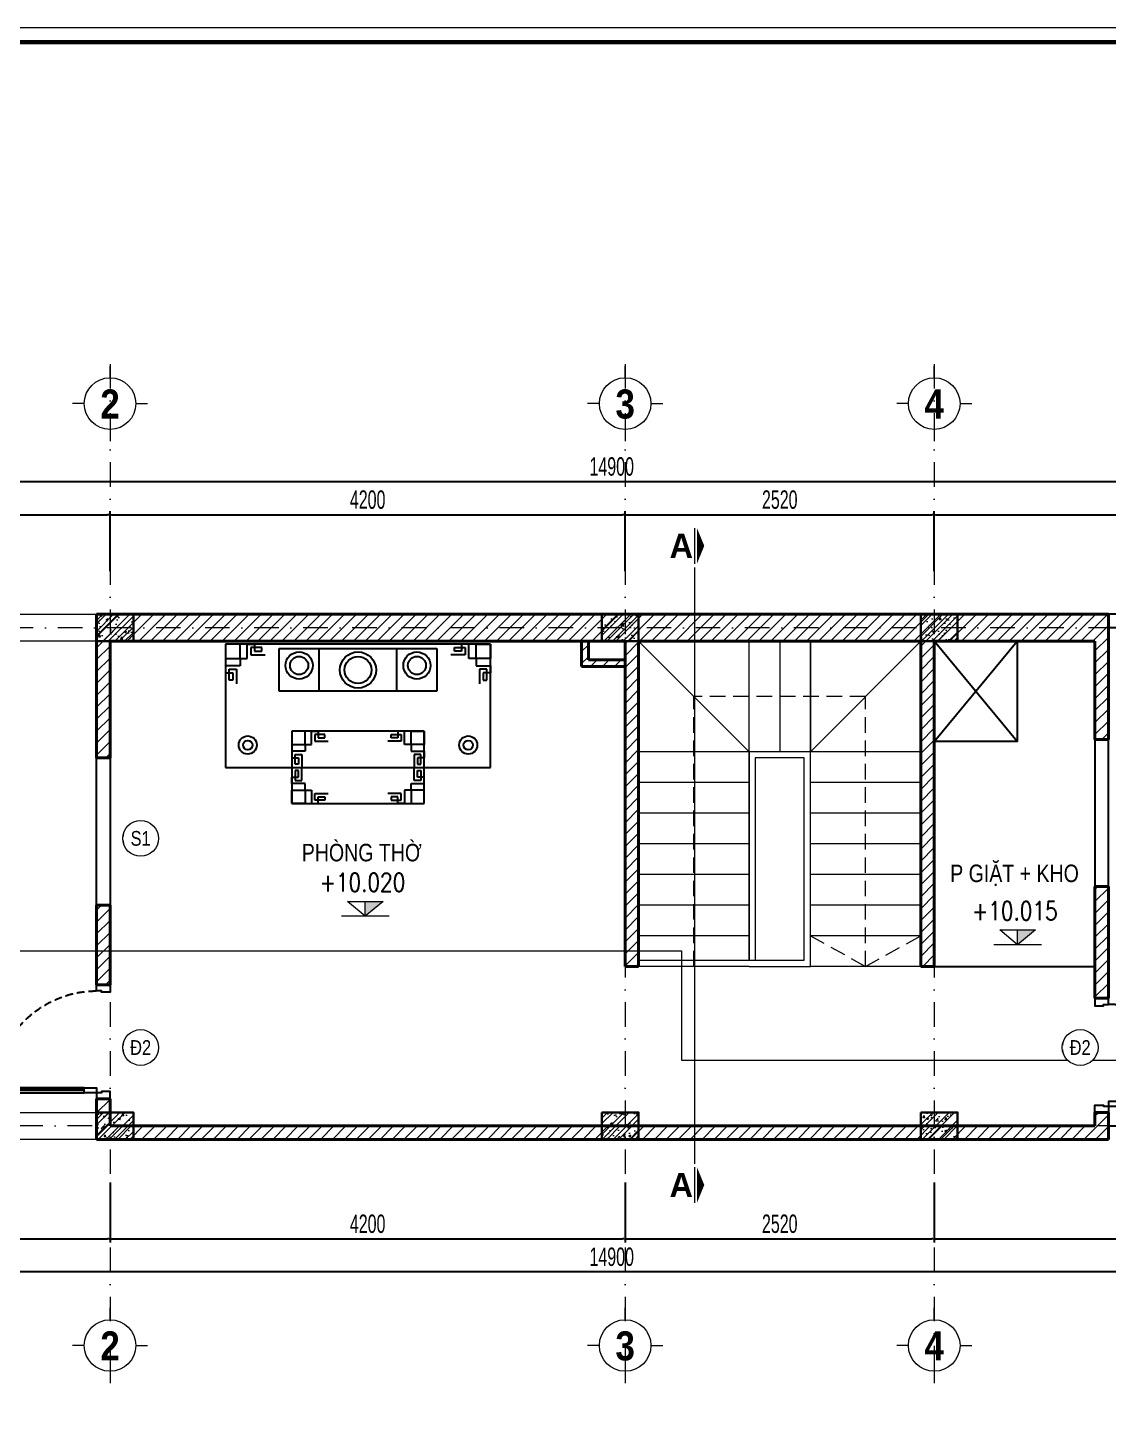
# Model space of a CAD drawing. Header units: millimetres. Extents: x 2565303 to 2664360, y -865723 to -262051.
# Drawn here: x 2636850 to 2645663, y -530047 to -518801 of the extents above; entities that cross this region are included whole.
import ezdxf
from ezdxf.enums import TextEntityAlignment as Align

# ---------------------------------------------------------------- set-up
doc = ezdxf.new("R2010")
doc.units = ezdxf.units.MM
doc.header["$LTSCALE"] = 10
doc.header["$MEASUREMENT"] = 0
for name, pattern in [('ACAD_ISO07W100', [3, 0, -3]), ('DASHDOT', [1, 0.5, -0.25, 0, -0.25]), ('HIDDEN', [9.525, 6.35, -3.175])]:
    doc.linetypes.add(name, pattern=pattern)
doc.layers.get('0').update_dxf_attribs({"linetype": 'CONTINUOUS'})
doc.layers.get('DEFPOINTS').update_dxf_attribs({"color": 10, "linetype": 'CONTINUOUS'})
for name, color, linetype, lineweight in [('- Nội Thất', 83, 'CONTINUOUS', 25), ('-thay1', 7, 'CONTINUOUS', 18), ('A-WIPEOUT', 254, 'ACAD_ISO07W100', 0), ('LC Dim', 8, 'CONTINUOUS', 13), ('LC Hatch', 252, 'CONTINUOUS', 5), ('LC ISO', 153, 'CONTINUOUS', 13), ('LC Khac', 4, 'CONTINUOUS', 9), ('LC MANH DUT', 35, 'HIDDEN', 5), ('LC Net dam 1', 30, 'CONTINUOUS', 30), ('LC Net dam2', 6, 'CONTINUOUS', 40), ('LC Net manh', 250, 'CONTINUOUS', 5), ('LC Net truc', 134, 'DASHDOT', 5), ('LC Text1', 20, 'CONTINUOUS', 13), ('LC Text2', 7, 'CONTINUOUS', 13)]:
    doc.layers.add(name, color=color, linetype=linetype, lineweight=lineweight)
doc.layers.add('Khungten_LCDI', color=7, linetype='CONTINUOUS')
doc.layers.add('M3', color=3, linetype='CONTINUOUS')
doc.styles.add('General text 2', font='arial.ttf')
doc.styles.add('HOATBIF', font='hoatbif.shx', dxfattribs={"width": 0.65})
doc.styles.add('Khungten', font='', dxfattribs={"width": 0.9, "height": 5000})
doc.styles.add('LC 1', font='')
doc.styles.add('T1', font='Vnsimli.shx', dxfattribs={"width": 0.7})
doc.styles.add('T2', font='', dxfattribs={"width": 0.8})
doc.styles.add('Title', font='', dxfattribs={"width": 0.8})
doc.styles.get('Khungten').set_extended_font_data('.VnAvantH')
doc.styles.get('LC 1').set_extended_font_data('.VnAvantH', bold=True)
doc.styles.get('T2').set_extended_font_data('.VnArialH')
doc.styles.get('Title').set_extended_font_data('.VnBlackH')
doc.dimstyles.new('1-100 (1-60)', dxfattribs={"dimscale": 60, "dimtxt": 2.5, "dimasz": 0.35, "dimexe": 0.5, "dimexo": 0, "dimgap": 0.8, "dimtad": 1, "dimdec": 0, "dimzin": 0, "dimdsep": 46, "dimtxsty": 'HOATBIF', "dimblk1": 'DOT', "dimblk2": 'DOT', "dimsah": 1, "dimcen": -1, "dimdle": 1, "dimclrd": 256, "dimclre": 256, "dimclrt": 4, "dimadec": 3, "dimazin": 2, "dimtfac": 0.333333, "dimtdec": 0, "dimtix": 1, "dimtmove": 2, "dimatfit": 3, "dimldrblk": 'DOT', "dimfxl": 1, "dimtvp": 0.833333, "dimtolj": 1, "dimtzin": 0, "dimarcsym": 0})

# ---------------------------------------------------------------- blocks, each defined once
blk = doc.blocks.new('DOT')
at = {"layer": 'M3', "color": 0, "linetype": 'ByBlock'}
blk.add_line((-0.5, 0), (-1, 0), dxfattribs=at)
at = {"layer": 'M3', "color": 0, "linetype": 'ByBlock', "const_width": 0.5}
blk.add_lwpolyline([(-0.25, 0, 1), (0.25, 0, 1)], format="xyb", close=True, dxfattribs=at)
blk = doc.blocks.new('*D105')
at = {"layer": 'DEFPOINTS', "color": 0, "transparency": 16777216}
for p in [(2637523, -522772), (2634803, -523231), (2637523, -523231)]:
    blk.add_point(p, dxfattribs=at)
at = {"layer": 'LC Dim', "lineweight": -2, "transparency": 16777216}
for p, q in [((2634803, -523231), (2634803, -522742)), ((2634824, -522772), (2637502, -522772)), ((2637523, -523231), (2637523, -522742))]:
    blk.add_line(p, q, dxfattribs=at)
at = {"layer": 'LC Dim', "lineweight": -2, "transparency": 16777216, "xscale": 21, "yscale": 21, "zscale": 21, "rotation": 180}
blk.add_blockref('DOT', (2634803, -522772), dxfattribs=at)
at = {"layer": 'LC Dim', "lineweight": -2, "transparency": 16777216, "xscale": 21, "yscale": 21, "zscale": 21}
blk.add_blockref('DOT', (2637523, -522772), dxfattribs=at)
at = {"layer": 'LC Dim', "color": 4, "transparency": 16777216, "insert": (2636163, -522649), "char_height": 150, "attachment_point": 5, "style": 'HOATBIF'}
blk.add_mtext('\\A1;2720', dxfattribs=at)
blk = doc.blocks.new('*D106')
at = {"layer": 'DEFPOINTS', "color": 0, "transparency": 16777216}
for p in [(2641723, -522772), (2637523, -523231), (2641723, -523231)]:
    blk.add_point(p, dxfattribs=at)
at = {"layer": 'LC Dim', "lineweight": -2, "transparency": 16777216}
for p, q in [((2637523, -523231), (2637523, -522742)), ((2637544, -522772), (2641702, -522772)), ((2641723, -523231), (2641723, -522742))]:
    blk.add_line(p, q, dxfattribs=at)
at = {"layer": 'LC Dim', "lineweight": -2, "transparency": 16777216, "xscale": 21, "yscale": 21, "zscale": 21, "rotation": 180}
blk.add_blockref('DOT', (2637523, -522772), dxfattribs=at)
at = {"layer": 'LC Dim', "lineweight": -2, "transparency": 16777216, "xscale": 21, "yscale": 21, "zscale": 21}
blk.add_blockref('DOT', (2641723, -522772), dxfattribs=at)
at = {"layer": 'LC Dim', "color": 4, "transparency": 16777216, "insert": (2639623, -522649), "char_height": 150, "attachment_point": 5, "style": 'HOATBIF'}
blk.add_mtext('\\A1;4200', dxfattribs=at)
blk = doc.blocks.new('*D107')
at = {"layer": 'DEFPOINTS', "color": 0, "transparency": 16777216}
for p in [(2644243, -522772), (2641723, -523231), (2644243, -523231)]:
    blk.add_point(p, dxfattribs=at)
at = {"layer": 'LC Dim', "lineweight": -2, "transparency": 16777216}
for p, q in [((2641723, -523231), (2641723, -522742)), ((2641744, -522772), (2644222, -522772)), ((2644243, -523231), (2644243, -522742))]:
    blk.add_line(p, q, dxfattribs=at)
at = {"layer": 'LC Dim', "lineweight": -2, "transparency": 16777216, "xscale": 21, "yscale": 21, "zscale": 21, "rotation": 180}
blk.add_blockref('DOT', (2641723, -522772), dxfattribs=at)
at = {"layer": 'LC Dim', "lineweight": -2, "transparency": 16777216, "xscale": 21, "yscale": 21, "zscale": 21}
blk.add_blockref('DOT', (2644243, -522772), dxfattribs=at)
at = {"layer": 'LC Dim', "color": 4, "transparency": 16777216, "insert": (2642983, -522649), "char_height": 150, "attachment_point": 5, "style": 'HOATBIF'}
blk.add_mtext('\\A1;2520', dxfattribs=at)
blk = doc.blocks.new('*D108')
at = {"layer": 'DEFPOINTS', "color": 0, "transparency": 16777216}
for p in [(2648583, -522772), (2644243, -523231), (2648583, -523231)]:
    blk.add_point(p, dxfattribs=at)
at = {"layer": 'LC Dim', "lineweight": -2, "transparency": 16777216}
for p, q in [((2644243, -523231), (2644243, -522742)), ((2644264, -522772), (2648562, -522772)), ((2648583, -523231), (2648583, -522742))]:
    blk.add_line(p, q, dxfattribs=at)
at = {"layer": 'LC Dim', "lineweight": -2, "transparency": 16777216, "xscale": 21, "yscale": 21, "zscale": 21, "rotation": 180}
blk.add_blockref('DOT', (2644243, -522772), dxfattribs=at)
at = {"layer": 'LC Dim', "lineweight": -2, "transparency": 16777216, "xscale": 21, "yscale": 21, "zscale": 21}
blk.add_blockref('DOT', (2648583, -522772), dxfattribs=at)
at = {"layer": 'LC Dim', "color": 4, "transparency": 16777216, "insert": (2646413, -522649), "char_height": 150, "attachment_point": 5, "style": 'HOATBIF'}
blk.add_mtext('\\A1;4340', dxfattribs=at)
blk = doc.blocks.new('*D110')
at = {"layer": 'DEFPOINTS', "color": 0, "transparency": 16777216}
for p in [(2633793, -522502), (2633793, -523231), (2648693, -523231)]:
    blk.add_point(p, dxfattribs=at)
at = {"layer": 'LC Dim', "lineweight": -2, "transparency": 16777216}
for p, q in [((2633793, -523231), (2633793, -522472)), ((2648693, -523231), (2648693, -522472)), ((2648672, -522502), (2633814, -522502))]:
    blk.add_line(p, q, dxfattribs=at)
at = {"layer": 'LC Dim', "lineweight": -2, "transparency": 16777216, "xscale": 21, "yscale": 21, "zscale": 21, "rotation": 180}
blk.add_blockref('DOT', (2633793, -522502), dxfattribs=at)
at = {"layer": 'LC Dim', "lineweight": -2, "transparency": 16777216, "xscale": 21, "yscale": 21, "zscale": 21}
blk.add_blockref('DOT', (2648693, -522502), dxfattribs=at)
at = {"layer": 'LC Dim', "color": 4, "transparency": 16777216, "insert": (2641613, -522379), "char_height": 150, "attachment_point": 5, "style": 'HOATBIF'}
blk.add_mtext('\\A1;14900', dxfattribs=at)
blk = doc.blocks.new('*D112')
at = {"layer": 'DEFPOINTS', "color": 0, "transparency": 16777216}
for p in [(2634803, -528214), (2637523, -528214), (2637523, -528674)]:
    blk.add_point(p, dxfattribs=at)
at = {"layer": 'LC Dim', "lineweight": -2, "transparency": 16777216}
for p, q in [((2634803, -528214), (2634803, -528704)), ((2637523, -528214), (2637523, -528704)), ((2634824, -528674), (2637502, -528674))]:
    blk.add_line(p, q, dxfattribs=at)
at = {"layer": 'LC Dim', "lineweight": -2, "transparency": 16777216, "xscale": 21, "yscale": 21, "zscale": 21, "rotation": 180}
blk.add_blockref('DOT', (2634803, -528674), dxfattribs=at)
at = {"layer": 'LC Dim', "lineweight": -2, "transparency": 16777216, "xscale": 21, "yscale": 21, "zscale": 21}
blk.add_blockref('DOT', (2637523, -528674), dxfattribs=at)
at = {"layer": 'LC Dim', "color": 4, "transparency": 16777216, "insert": (2636163, -528551), "char_height": 150, "attachment_point": 5, "style": 'HOATBIF'}
blk.add_mtext('\\A1;2720', dxfattribs=at)
blk = doc.blocks.new('*D113')
at = {"layer": 'DEFPOINTS', "color": 0, "transparency": 16777216}
for p in [(2637523, -528214), (2641723, -528214), (2641723, -528674)]:
    blk.add_point(p, dxfattribs=at)
at = {"layer": 'LC Dim', "lineweight": -2, "transparency": 16777216}
for p, q in [((2637523, -528214), (2637523, -528704)), ((2641723, -528214), (2641723, -528704)), ((2637544, -528674), (2641702, -528674))]:
    blk.add_line(p, q, dxfattribs=at)
at = {"layer": 'LC Dim', "lineweight": -2, "transparency": 16777216, "xscale": 21, "yscale": 21, "zscale": 21, "rotation": 180}
blk.add_blockref('DOT', (2637523, -528674), dxfattribs=at)
at = {"layer": 'LC Dim', "lineweight": -2, "transparency": 16777216, "xscale": 21, "yscale": 21, "zscale": 21}
blk.add_blockref('DOT', (2641723, -528674), dxfattribs=at)
at = {"layer": 'LC Dim', "color": 4, "transparency": 16777216, "insert": (2639623, -528551), "char_height": 150, "attachment_point": 5, "style": 'HOATBIF'}
blk.add_mtext('\\A1;4200', dxfattribs=at)
blk = doc.blocks.new('*D114')
at = {"layer": 'DEFPOINTS', "color": 0, "transparency": 16777216}
for p in [(2641723, -528214), (2644243, -528214), (2644243, -528674)]:
    blk.add_point(p, dxfattribs=at)
at = {"layer": 'LC Dim', "lineweight": -2, "transparency": 16777216}
for p, q in [((2641723, -528214), (2641723, -528704)), ((2644243, -528214), (2644243, -528704)), ((2641744, -528674), (2644222, -528674))]:
    blk.add_line(p, q, dxfattribs=at)
at = {"layer": 'LC Dim', "lineweight": -2, "transparency": 16777216, "xscale": 21, "yscale": 21, "zscale": 21, "rotation": 180}
blk.add_blockref('DOT', (2641723, -528674), dxfattribs=at)
at = {"layer": 'LC Dim', "lineweight": -2, "transparency": 16777216, "xscale": 21, "yscale": 21, "zscale": 21}
blk.add_blockref('DOT', (2644243, -528674), dxfattribs=at)
at = {"layer": 'LC Dim', "color": 4, "transparency": 16777216, "insert": (2642983, -528551), "char_height": 150, "attachment_point": 5, "style": 'HOATBIF'}
blk.add_mtext('\\A1;2520', dxfattribs=at)
blk = doc.blocks.new('*D115')
at = {"layer": 'DEFPOINTS', "color": 0, "transparency": 16777216}
for p in [(2644243, -528214), (2648583, -528214), (2648583, -528674)]:
    blk.add_point(p, dxfattribs=at)
at = {"layer": 'LC Dim', "lineweight": -2, "transparency": 16777216}
for p, q in [((2644243, -528214), (2644243, -528704)), ((2648583, -528214), (2648583, -528704)), ((2644264, -528674), (2648562, -528674))]:
    blk.add_line(p, q, dxfattribs=at)
at = {"layer": 'LC Dim', "lineweight": -2, "transparency": 16777216, "xscale": 21, "yscale": 21, "zscale": 21, "rotation": 180}
blk.add_blockref('DOT', (2644243, -528674), dxfattribs=at)
at = {"layer": 'LC Dim', "lineweight": -2, "transparency": 16777216, "xscale": 21, "yscale": 21, "zscale": 21}
blk.add_blockref('DOT', (2648583, -528674), dxfattribs=at)
at = {"layer": 'LC Dim', "color": 4, "transparency": 16777216, "insert": (2646413, -528551), "char_height": 150, "attachment_point": 5, "style": 'HOATBIF'}
blk.add_mtext('\\A1;4340', dxfattribs=at)
blk = doc.blocks.new('*D117')
at = {"layer": 'DEFPOINTS', "color": 0, "transparency": 16777216}
for p in [(2633793, -528214), (2648693, -528214), (2633793, -528943)]:
    blk.add_point(p, dxfattribs=at)
at = {"layer": 'LC Dim', "lineweight": -2, "transparency": 16777216}
for p, q in [((2633793, -528214), (2633793, -528973)), ((2648693, -528214), (2648693, -528973)), ((2648672, -528943), (2633814, -528943))]:
    blk.add_line(p, q, dxfattribs=at)
at = {"layer": 'LC Dim', "lineweight": -2, "transparency": 16777216, "xscale": 21, "yscale": 21, "zscale": 21, "rotation": 180}
blk.add_blockref('DOT', (2633793, -528943), dxfattribs=at)
at = {"layer": 'LC Dim', "lineweight": -2, "transparency": 16777216, "xscale": 21, "yscale": 21, "zscale": 21}
blk.add_blockref('DOT', (2648693, -528943), dxfattribs=at)
at = {"layer": 'LC Dim', "color": 4, "transparency": 16777216, "insert": (2641613, -528820), "char_height": 150, "attachment_point": 5, "style": 'HOATBIF'}
blk.add_mtext('\\A1;14900', dxfattribs=at)
blk = doc.blocks.new('*U49')
blk.add_line((-70, 100), (-70, 730))
for points in [[(-50, 0), (-50, 830), (-90, 830), (-90, 0)], [(-50, 100), (-90, 100), (-90, 730), (-50, 730)], [(0, -110), (-60, -110), (-60, -40), (-50, -40), (-50, 0), (0, 0)], [(-930, -110), (-870, -110), (-870, -40), (-880, -40), (-880, 0), (-930, 0)]]:
    blk.add_lwpolyline(points, close=True)
at = {"linetype": 'HIDDEN'}
blk.add_arc((-50, 0), 830, 90, 180, dxfattribs=at)
blk = doc.blocks.new('lcdi fix')
at = {"layer": 'DEFPOINTS', "lineweight": 0}
blk.add_lwpolyline([(-1200, -14850), (-1200, 14850), (40800, 14850), (40800, -14850)], close=True, dxfattribs=at)
at = {"layer": 'Khungten_LCDI', "color": 5, "lineweight": 60}
blk.add_lwpolyline([(0, -14650), (0, 14650), (40600, 14650), (40600, -14650)], close=True, dxfattribs=at)
at = {"color": 7, "style": 'Khungten', "width": 0.8}
for tag, p in [('REVISION', (39499, -10746)), ('NGAYHT', (39546, -11609))]:
    blk.add_attdef(tag, text='', height=200, dxfattribs=at).set_placement(p, align=Align.CENTER)
at = {"layer": 'LC Text1', "style": 'Title', "width": 1.485915}
for tag, p, p2 in [('TENBANVE1', (36913, -8886), (40339, -8886)), ('TENBANVE2', (36913, -9562), (40339, -9562))]:
    blk.add_attdef(tag, text='', height=250, dxfattribs=at).set_placement(p, p2, align=Align.FIT)
at = {"layer": 'LC Text1', "style": 'Title', "width": 0.7}
blk.add_attdef('SOBANVE', text='', height=250, dxfattribs=at).set_placement((39562, -13896), align=Align.CENTER)
blk = doc.blocks.new('34jk11')
for p, q in [((-1827.1, 750), (-1827.1, -750)), ((-1128.9, 750), (-1827.1, 750)), ((-1827.1, 668.2), (-1827.1, 750)), ((-1827.1, 750), (-1745.3, 750)), ((-1745.3, 750), (-1745.3, 668.2)), ((-1704.4, 750), (-1663.5, 750)), ((-1704.4, 668.2), (-1704.4, 750)), ((-1683.9, 729.5), (-1683.9, 688.6)), ((-1622.6, 729.5), (-1683.9, 729.5)), ((-1663.5, 750), (-1663.5, 709.1)), ((-1663.5, 709.1), (-1622.6, 709.1)), ((-1622.6, 709.1), (-1622.6, 729.5)), ((-1128.9, -750), (-1128.9, 750)), ((-1745.3, 668.2), (-1827.1, 668.2)), ((-1827.1, 627.3), (-1827.1, 586.4)), ((-1745.3, 627.3), (-1827.1, 627.3)), ((-1745.3, 668.2), (-1745.3, 627.3)), ((-1745.3, 668.2), (-1704.4, 668.2)), ((-1683.9, 688.6), (-1602.1, 688.6)), ((-1827.1, 586.4), (-1786.2, 586.4)), ((-1806.6, 606.8), (-1765.7, 606.8)), ((-1806.6, 545.5), (-1806.6, 606.8)), ((-1786.2, 586.4), (-1786.2, 545.5)), ((-1765.7, 606.8), (-1765.7, 525)), ((-1786.2, 545.5), (-1806.6, 545.5)), ((-1801.8, 445.6), (-1560.3, 445.6)), ((-1801.8, -445.6), (-1801.8, 445.6)), ((-1560.3, 445.6), (-1560.3, -445.6)), ((-1333.5, 375), (-1333.5, -375)), ((-924.4, 375), (-1333.5, 375)), ((-1333.5, 300.1), (-1333.5, 375)), ((-1333.5, 375), (-1258.5, 375)), ((-1258.5, 375), (-1258.5, 300.1)), ((-1221.1, 375), (-1183.6, 375)), ((-1221.1, 300.1), (-1221.1, 375)), ((-1202.4, 356.3), (-1202.4, 318.8)), ((-1146.2, 356.3), (-1202.4, 356.3)), ((-1202.4, 318.8), (-1127.4, 318.8)), ((-1183.6, 375), (-1183.6, 337.5)), ((-1183.6, 337.5), (-1146.2, 337.5)), ((-1146.2, 337.5), (-1146.2, 356.3)), ((-1055.5, 318.8), (-1130.4, 318.8)), ((-1111.7, 356.3), (-1055.5, 356.3)), ((-1111.7, 337.5), (-1111.7, 356.3)), ((-1074.2, 337.5), (-1111.7, 337.5)), ((-1074.2, 375), (-1074.2, 337.5)), ((-1055.5, 356.3), (-1055.5, 318.8)), ((-1036.8, 300.1), (-1036.8, 375)), ((-999.3, 375), (-999.3, 300.1)), ((-924.4, -375), (-924.4, 375)), ((-924.4, 300.1), (-924.4, 375)), ((-1258.5, 300.1), (-1333.5, 300.1)), ((-1333.5, 262.6), (-1333.5, 225.2)), ((-1258.5, 262.6), (-1333.5, 262.6)), ((-1314.7, 243.9), (-1277.3, 243.9)), ((-1314.7, 187.7), (-1314.7, 243.9)), ((-1277.3, 243.9), (-1277.3, 169)), ((-1258.5, 300.1), (-1258.5, 262.6)), ((-1258.5, 300.1), (-1221.1, 300.1)), ((-999.3, 300.1), (-1036.8, 300.1)), ((-999.3, 300.1), (-999.3, 262.6)), ((-999.3, 300.1), (-924.4, 300.1)), ((-999.3, 262.6), (-924.4, 262.6)), ((-980.6, 243.9), (-980.6, 169)), ((-943.1, 243.9), (-980.6, 243.9)), ((-943.1, 187.7), (-943.1, 243.9)), ((-924.4, 262.6), (-924.4, 225.2)), ((-1560.3, 219.7), (-1801.8, 219.7)), ((-1333.5, 225.2), (-1296, 225.2)), ((-1296, 187.7), (-1314.7, 187.7)), ((-1296, 225.2), (-1296, 187.7)), ((-924.4, 225.2), (-961.8, 225.2)), ((-961.8, 225.2), (-961.8, 187.7)), ((-961.8, 187.7), (-943.1, 187.7)), ((-1560.3, -219.7), (-1801.8, -219.7)), ((-1333.5, -225.2), (-1296, -225.2)), ((-1333.5, -262.6), (-1333.5, -225.2)), ((-1314.7, -187.7), (-1314.7, -243.9)), ((-1296, -187.7), (-1314.7, -187.7)), ((-1296, -225.2), (-1296, -187.7)), ((-1277.3, -243.9), (-1277.3, -169)), ((-980.6, -243.9), (-980.6, -169)), ((-961.8, -187.7), (-943.1, -187.7)), ((-961.8, -225.2), (-961.8, -187.7)), ((-924.4, -225.2), (-961.8, -225.2)), ((-943.1, -187.7), (-943.1, -243.9)), ((-924.4, -262.6), (-924.4, -225.2)), ((-1258.5, -262.6), (-1333.5, -262.6)), ((-1333.5, -300.1), (-1333.5, -375)), ((-1258.5, -300.1), (-1333.5, -300.1)), ((-1314.7, -243.9), (-1277.3, -243.9)), ((-1258.5, -300.1), (-1258.5, -262.6)), ((-1258.5, -300.1), (-1221.1, -300.1)), ((-1258.5, -375), (-1258.5, -300.1)), ((-1221.1, -300.1), (-1221.1, -375)), ((-1036.8, -300.1), (-1036.8, -375)), ((-999.3, -300.1), (-1036.8, -300.1)), ((-999.3, -262.6), (-924.4, -262.6)), ((-999.3, -300.1), (-999.3, -262.6)), ((-999.3, -300.1), (-924.4, -300.1)), ((-999.3, -375), (-999.3, -300.1)), ((-943.1, -243.9), (-980.6, -243.9)), ((-924.4, -300.1), (-924.4, -375)), ((-1333.5, -375), (-924.4, -375)), ((-1333.5, -375), (-1258.5, -375)), ((-1221.1, -375), (-1183.6, -375)), ((-1202.4, -318.8), (-1127.4, -318.8)), ((-1202.4, -356.3), (-1202.4, -318.8)), ((-1146.2, -356.3), (-1202.4, -356.3)), ((-1183.6, -375), (-1183.6, -337.5)), ((-1183.6, -337.5), (-1146.2, -337.5)), ((-1146.2, -337.5), (-1146.2, -356.3)), ((-1055.5, -318.8), (-1130.4, -318.8)), ((-1111.7, -337.5), (-1111.7, -356.3)), ((-1074.2, -337.5), (-1111.7, -337.5)), ((-1111.7, -356.3), (-1055.5, -356.3)), ((-1074.2, -375), (-1074.2, -337.5)), ((-1036.8, -375), (-1074.2, -375)), ((-1055.5, -356.3), (-1055.5, -318.8)), ((-924.4, -375), (-999.3, -375)), ((-1560.3, -445.6), (-1801.8, -445.6)), ((-1806.6, -545.5), (-1806.6, -606.8)), ((-1786.2, -545.5), (-1806.6, -545.5)), ((-1786.2, -586.4), (-1786.2, -545.5)), ((-1765.7, -606.8), (-1765.7, -525)), ((-1827.1, -586.4), (-1786.2, -586.4)), ((-1827.1, -627.3), (-1827.1, -586.4)), ((-1806.6, -606.8), (-1765.7, -606.8)), ((-1745.3, -627.3), (-1827.1, -627.3)), ((-1827.1, -668.2), (-1827.1, -750)), ((-1745.3, -668.2), (-1827.1, -668.2)), ((-1745.3, -668.2), (-1745.3, -627.3)), ((-1745.3, -668.2), (-1704.4, -668.2)), ((-1745.3, -750), (-1745.3, -668.2)), ((-1704.4, -668.2), (-1704.4, -750)), ((-1683.9, -688.6), (-1602.1, -688.6)), ((-1683.9, -729.5), (-1683.9, -688.6)), ((-1827.1, -750), (-1128.9, -750)), ((-1827.1, -750), (-1745.3, -750)), ((-1704.4, -750), (-1663.5, -750)), ((-1622.6, -729.5), (-1683.9, -729.5)), ((-1663.5, -750), (-1663.5, -709.1)), ((-1663.5, -709.1), (-1622.6, -709.1)), ((-1622.6, -709.1), (-1622.6, -729.5))]:
    blk.add_line(p, q)
for centre, major_axis, start_param, end_param in [((-1255.2, 624.2), (-36.3, 36.3), -0.785398, 5.497787), ((-1255.2, 624.2), (-18.9, 18.9), -0.785398, 5.497787), ((-1705.6, 333.4), (54.2, 54.2), 0.785398, 7.068583), ((-1705.6, 333.4), (-36.3, 36.3), -0.785398, 5.497787), ((-1680.1, 0), (72.3, 72.3), 0.785398, 7.068583), ((-1680.1, 0), (-54.4, 54.4), -0.785398, 5.497787), ((-1705.6, -333.4), (54.2, 54.2), 0.785398, 7.068583), ((-1705.6, -333.4), (-36.3, 36.3), -0.785398, 5.497787), ((-1255.2, -624.2), (-36.3, 36.3), -0.785398, 5.497787), ((-1255.2, -624.2), (18.9, 18.9), 0.785398, 7.068583)]:
    blk.add_ellipse(centre, major_axis=major_axis, ratio=1, start_param=start_param, end_param=end_param)
blk = doc.blocks.new('c22x30')
at = {"layer": 'LC Hatch'}
h = blk.add_hatch(dxfattribs=at)
h.set_pattern_fill('BTCT', color=256, scale=25)
h.set_pattern_definition([(50, (-619188.45, -138015.9), (179.315046, -15.688034), [18.75, -206.25]), (355, (-619188.45, -138015.9), (-34.687833, 188.048033), [15, -165]), (100.4514, (-619173.5, -138017.21), (144.627345, 172.359886), [15.93505, -175.28553]), (46.1842, (-619188.45, -137965.9), (266.81026, -41.37975), [28.125, -309.375]), (96.6356, (-619166.22, -137969.35), (233.66568, 243.52947), [23.90257, -262.92825]), (351.1842, (-619188.45, -137965.9), (233.66549, 243.52965), [22.5, -247.5]), (21, (-619163.45, -137978.4), (149.226763, -100.654723), [18.75, -206.25]), (326, (-619163.45, -137978.4), (60.828833, 181.28751), [15, -165]), (71.4514, (-619151.02, -137986.79), (210.055657, 80.632624), [15.93505, -175.28553]), (37.5, (-619188.45, -138015.9), (3.039964, 83.2234635), [0, -163, 0, -167.5, 0, -165.625]), (7.5, (-619188.45, -138015.9), (65.767384, 98.602928), [0, -95.5, 0, -159.25, 0, -63.125]), (327.5, (-619244.2, -138015.9), (133.455609, -5.638718), [0, -62.5, 0, -195, 0, -258.75]), (317.5, (-619269.2, -138015.9), (145.796542, 25.026246), [0, -81.25, 0, -129.5, 0, -183.75]), (45, (-619188.45, -138015.9), (-66.291261, 66.291261), []), (45, (-619144.26, -138015.9), (-66.291261, 66.291261), [])])
h.paths.add_polyline_path([(0, 0), (0, -220), (300, -220), (300, 0)])
at = {"layer": 'LC Net dam 1'}
blk.add_lwpolyline([(0, 0), (300, 0), (300, -220), (0, -220)], close=True, dxfattribs=at)
blk = doc.blocks.new('TTRUC')
at = {"layer": 'LC ISO'}
for p, q in [((0, 6.95), (0, 10.13)), ((-6.95, 0), (-10.13, 0)), ((6.95, 0), (10.13, 0)), ((0, -6.95), (0, -10.13))]:
    blk.add_line(p, q, dxfattribs=at)
at = {"layer": 'LC Net manh'}
blk.add_circle((0, 0), 6.95, dxfattribs=at)
blk = doc.blocks.new('Caodo1')
at = {"layer": 'LC Text1'}
blk.add_hatch(color=256, dxfattribs=at).paths.add_polyline_path([(0, 200), (0, 0), (243, 200)])
for p, q in [((0, 0), (0, 200)), ((324, 0), (-324, 0))]:
    blk.add_line(p, q, dxfattribs=at)
blk.add_lwpolyline([(-243, 200), (243, 200), (0, 0), (0, 0)], close=True, dxfattribs=at)
at = {"layer": 'LC Text1', "style": 'T1', "width": 0.8}
blk.add_attdef('%%P0,00', text='', height=250, dxfattribs=at).set_placement((-39, 460), align=Align.MIDDLE_CENTER)
blk = doc.blocks.new('*U264')
at = {"layer": 'LC Khac', "color": 1, "ltscale": 2}
for p, q in [((0, 485), (0, 0)), ((0, -8196), (0, -8682))]:
    blk.add_line(p, q, dxfattribs=at)
for points in [[(134, 243, 0, 471, 0), (37, 243, 275, 275, 0)], [(134, -8439, 0, 471, 0), (37, -8439, 275, 275, 0)]]:
    blk.add_lwpolyline(points, format="xyseb", dxfattribs=at)
at = {"layer": 'LC MANH DUT', "ltscale": 200}
blk.add_line((0, -49), (0, -8152), dxfattribs=at)
at = {"ltscale": 2, "style": 'LC 1'}
for p in [(-179, 243), (-179, -8439)]:
    blk.add_attdef('LC', text='', height=330, dxfattribs=at).set_placement(p, align=Align.MIDDLE_CENTER)
blk = doc.blocks.new('*U262')
at = {"layer": 'A-WIPEOUT'}
blk.add_lwpolyline([(0, 4.25), (-2.5, 3.44), (-4.04, 1.31), (-4.04, -1.31), (-2.5, -3.44), (0, -4.25), (2.5, -3.44), (4.04, -1.31), (4.04, 1.31), (2.5, 3.44)], close=True, dxfattribs=at)
at = {"layer": 'LC Text1', "style": 'General text 2', "width": 0.8, "flags": 8}
blk.add_attdef('SYMBOL', text='', height=3.5, dxfattribs=at).set_placement((0, 0), align=Align.MIDDLE_CENTER)
blk.add_wipeout([(0, 4.25), (-2.5, 3.44), (-4.04, 1.31), (-4.04, -1.31), (-2.5, -3.44), (0, -4.25), (2.5, -3.44), (4.04, -1.31), (4.04, 1.31), (2.5, 3.44)]).dxf.layer = 'A-WIPEOUT'
at = {"layer": 'LC ISO'}
blk.add_circle((0, 0), 4.25, dxfattribs=at)

msp = doc.modelspace()

# ---------------------------------------------------------------- hatches: boundary and pattern name
at = {"layer": 'LC Hatch', "ltscale": 0.3}
h = msp.add_hatch(dxfattribs=at)
h.set_pattern_fill('ANSI31', color=256, scale=550, style=0)
h.set_pattern_definition([(45, (0, -71095.97), (-48.6135912, 48.6135912), [])])
h.paths.add_polyline_path([(2641722.7, -523952.6), (2641422.7, -523952.6), (2641422.7, -523802.6), (2641367.7, -523802.6), (2641367.7, -524007.6), (2641722.7, -524007.6)], flags=17)
h.paths.add_polyline_path([(2637522.7, -525952.6), (2637412.7, -525952.6), (2637412.7, -526602.6), (2637522.7, -526602.6)])
h.paths.add_polyline_path([(2645662.7, -527642.6), (2645552.7, -527642.6), (2645552.7, -527752.6), (2640222.7, -527752.6), (2640112.7, -527752.6), (2637522.7, -527752.6), (2637522.7, -527532.6), (2637412.7, -527532.6), (2637412.7, -527862.6), (2645662.7, -527862.6)])
h.paths.add_polyline_path([(2645662.7, -525802.6), (2645552.7, -525802.6), (2645552.7, -526712.6), (2645662.7, -526712.6)])
h.paths.add_polyline_path([(2645662.7, -523582.6), (2637412.7, -523582.6), (2637412.7, -524752.6), (2637522.7, -524752.6), (2637522.7, -523802.6), (2641722.7, -523802.6), (2641722.7, -526452.6), (2641832.7, -526452.6), (2641832.7, -523802.6), (2644132.7, -523802.6), (2644132.7, -526452.6), (2644242.7, -526452.6), (2644242.7, -523802.6), (2645552.7, -523802.6), (2645552.7, -524602.6), (2645662.7, -524602.6)])
h.paths.add_polyline_path([(2634912.7, -527642.6), (2633792.7, -527642.6), (2633792.7, -527862.6), (2634912.7, -527862.6)])
h.paths.add_polyline_path([(2634912.7, -523582.6), (2633792.7, -523582.6), (2633792.7, -523802.6), (2634912.7, -523802.6)])

# ---------------------------------------------------------------- linework, layer by layer
at = {"layer": '- Nội Thất'}
for p, q in [((2648692.7, -523582.6), (2645662.7, -523582.6)), ((2648582.7, -523692.6), (2645662.7, -523692.6)), ((2644919.8, -524618.5), (2644242.7, -523802.6)), ((2644242.7, -524618.5), (2644919.8, -523802.6)), ((2644242.7, -526452.6), (2645552.7, -526452.6)), ((2645662.7, -527752.6), (2648582.7, -527752.6))]:
    msp.add_line(p, q, dxfattribs=at)
for points in [[(2644242.7, -523802.6), (2644919.8, -523802.6), (2644919.8, -524618.5), (2644242.7, -524618.5)], [(2645662.7, -524602.6), (2645552.7, -524602.6), (2645552.7, -525802.6), (2645662.7, -525802.6)], [(2637412.7, -524752.6), (2637522.7, -524752.6), (2637522.7, -525952.6), (2637412.7, -525952.6)]]:
    msp.add_lwpolyline(points, close=True, dxfattribs=at)
at = {"layer": '-thay1'}
for p, q in [((2642732.7, -524702.6), (2641832.7, -523802.6)), ((2642732.7, -524702.6), (2642732.7, -523802.6)), ((2642732.7, -526402.6), (2642732.7, -523802.6)), ((2642982.7, -523802.6), (2642982.7, -524702.6)), ((2643232.7, -526452.6), (2643232.7, -523802.6)), ((2643232.7, -523802.6), (2643232.7, -524702.6)), ((2643232.7, -523802.6), (2643232.7, -524702.6)), ((2643232.7, -524702.6), (2644132.7, -523802.6)), ((2642982.7, -523962.6), (2642982.7, -524702.6)), ((2642982.7, -523962.6), (2642982.7, -524702.6)), ((2644132.7, -524702.6), (2641832.7, -524702.6)), ((2644132.7, -524702.6), (2641832.7, -524702.6)), ((2643232.7, -524702.6), (2642732.7, -524702.6)), ((2642732.7, -524702.6), (2642732.7, -526402.6)), ((2643232.7, -526452.6), (2643232.7, -524702.6)), ((2643182.7, -524752.6), (2642782.7, -524752.6)), ((2642782.7, -524752.6), (2642782.7, -526402.6)), ((2643182.7, -526402.6), (2643182.7, -524752.6)), ((2642732.7, -526202.6), (2641832.7, -526202.6)), ((2642732.7, -526202.6), (2641832.7, -526202.6)), ((2644132.7, -526202.6), (2643232.7, -526202.6)), ((2644132.7, -526202.6), (2643232.7, -526202.6)), ((2641832.7, -526402.6), (2643182.7, -526402.6)), ((2642732.7, -526452.6), (2641832.7, -526452.6)), ((2642732.7, -526452.6), (2641832.7, -526452.6)), ((2642732.7, -526452.6), (2643232.7, -526452.6)), ((2642732.7, -526452.6), (2643232.7, -526452.6)), ((2644132.7, -526452.6), (2643232.7, -526452.6)), ((2644132.7, -526452.6), (2643232.7, -526452.6))]:
    msp.add_line(p, q, dxfattribs=at)
for points in [[(2634912.7, -523582.6), (2637412.7, -523582.6), (2637412.7, -523802.6), (2634912.7, -523802.6)], [(2634912.7, -527642.6), (2637412.7, -527642.6), (2637412.7, -527862.6), (2634912.7, -527862.6)]]:
    msp.add_lwpolyline(points, close=True, dxfattribs=at)
for points in [[(2642732.7, -524952.6), (2641832.7, -524952.6)], [(2644132.7, -524952.6), (2643232.7, -524952.6)], [(2642732.7, -525202.6), (2641832.7, -525202.6)], [(2644132.7, -525202.6), (2643232.7, -525202.6)], [(2642732.7, -525452.6), (2641832.7, -525452.6)], [(2644132.7, -525452.6), (2643232.7, -525452.6)], [(2642732.7, -525702.6), (2641832.7, -525702.6)], [(2644132.7, -525702.6), (2643232.7, -525702.6)], [(2642732.7, -525952.6), (2641832.7, -525952.6)], [(2644132.7, -525952.6), (2643232.7, -525952.6)]]:
    msp.add_lwpolyline(points, dxfattribs=at)
at = {"layer": 'LC MANH DUT', "ltscale": 2}
for p, q in [((2642282.7, -526452.6), (2642282.7, -524252.6)), ((2643682.7, -524252.6), (2642282.7, -524252.6)), ((2643682.7, -526452.6), (2643682.7, -524252.6)), ((2643232.7, -526202.6), (2643682.7, -526452.6)), ((2643682.7, -526452.6), (2644132.7, -526202.6))]:
    msp.add_line(p, q, dxfattribs=at)
at = {"layer": 'LC MANH DUT', "ltscale": 300}
for p, q in [((2633286.7, -526325), (2642181.9, -526325)), ((2642181.9, -526325), (2642181.9, -527215.9)), ((2642181.9, -527215.9), (2647492.6, -527215.9))]:
    msp.add_line(p, q, dxfattribs=at)
at = {"layer": 'LC Net dam2'}
for p, q in [((2645662.7, -523582.6), (2637412.7, -523582.6)), ((2637412.7, -523582.6), (2637412.7, -524752.6)), ((2645662.7, -523582.6), (2645662.7, -524602.6)), ((2641722.7, -523802.6), (2637522.7, -523802.6)), ((2637522.7, -523802.6), (2637522.7, -524752.6)), ((2641367.7, -523802.6), (2641367.7, -524007.6)), ((2641422.7, -523802.6), (2641422.7, -523952.6)), ((2641722.7, -523802.6), (2641722.7, -526452.6)), ((2641832.7, -523802.6), (2641832.7, -526452.6)), ((2644132.7, -523802.6), (2641832.7, -523802.6)), ((2644132.7, -523802.6), (2644132.7, -526452.6)), ((2645552.7, -523802.6), (2644242.7, -523802.6)), ((2644242.7, -523802.6), (2644242.7, -526452.6)), ((2645552.7, -523802.6), (2645552.7, -524602.6)), ((2641722.7, -524007.6), (2641367.7, -524007.6)), ((2641722.7, -523952.6), (2641422.7, -523952.6)), ((2645552.7, -524602.6), (2645662.7, -524602.6)), ((2637522.7, -524752.6), (2637412.7, -524752.6)), ((2645552.7, -525802.6), (2645662.7, -525802.6)), ((2645552.7, -525802.6), (2645552.7, -526712.6)), ((2645662.7, -525802.6), (2645662.7, -526712.6)), ((2637522.7, -525952.6), (2637412.7, -525952.6)), ((2637412.7, -525952.6), (2637412.7, -526602.6)), ((2637412.7, -525952.6), (2637412.7, -526602.6)), ((2637522.7, -525952.6), (2637522.7, -526602.6)), ((2641832.7, -526452.6), (2641722.7, -526452.6)), ((2644132.7, -526452.6), (2644242.7, -526452.6)), ((2637522.7, -526602.6), (2637412.7, -526602.6)), ((2645552.7, -526712.6), (2645662.7, -526712.6)), ((2637522.7, -527532.6), (2637412.7, -527532.6)), ((2637412.7, -527532.6), (2637412.7, -527862.6)), ((2637522.7, -527532.6), (2637522.7, -527752.6)), ((2645552.7, -527642.6), (2645552.7, -527752.6)), ((2645552.7, -527642.6), (2645662.7, -527642.6)), ((2645662.7, -527642.6), (2645662.7, -527862.6)), ((2637522.7, -527752.6), (2640112.7, -527752.6)), ((2640112.7, -527752.6), (2640222.7, -527752.6)), ((2640222.7, -527752.6), (2645552.7, -527752.6)), ((2637412.7, -527862.6), (2645662.7, -527862.6))]:
    msp.add_line(p, q, dxfattribs=at)
at = {"layer": 'LC Net truc', "ltscale": 40}
for p, q in [((2637522.7, -521542.9), (2637522.7, -529868.7)), ((2641722.7, -521542.9), (2641722.7, -529868.7)), ((2644242.7, -521542.9), (2644242.7, -529868.7)), ((2650100.4, -523692.6), (2631888.3, -523692.6)), ((2650179.1, -527752.6), (2631930.1, -527752.6))]:
    msp.add_line(p, q, dxfattribs=at)

# ---------------------------------------------------------------- block references
at = {"layer": '- Nội Thất', "xscale": 1.439999999944121, "yscale": 1.439999999944121, "zscale": 1.439999999944121, "rotation": 270}
msp.add_blockref('34jk11', (2639544.5, -526456), dxfattribs=at)
at = {"layer": '- Nội Thất', "xscale": -1, "rotation": 90}
msp.add_blockref('*U49', (2637412.7, -527532.6), dxfattribs=at)
at = {"layer": '- Nội Thất', "rotation": 270}
msp.add_blockref('*U49', (2645662.7, -527642.6), dxfattribs=at)
at = {"layer": '-thay1', "xscale": 0.6000000155618181, "yscale": 0.6000000155618181, "zscale": 0.6000000155618181}
msp.add_blockref('lcdi fix', (2630355.3, -527710.9), dxfattribs=at)
ref = msp.add_blockref('*U264', (2642287.3, -523170.8), dxfattribs=dict(xscale=0.5999999999992269, yscale=0.5999999999992269, zscale=0.5999999999992269))
ref.add_attrib('LC', 'A', dxfattribs={"ltscale": 2, "height": 198, "style": 'LC 1'}).set_placement((2642180.2, -528234.1), align=Align.MIDDLE_CENTER)
ref.add_attrib('LC', 'A', dxfattribs={"ltscale": 2, "height": 198, "style": 'LC 1'}).set_placement((2642180.2, -523025.1), align=Align.MIDDLE_CENTER)
at = {"layer": 'LC ISO', "xscale": 30.23532588053422, "yscale": 30.23532588053422, "zscale": 30.23532588053422}
for p in [(2637522.7, -521865.4), (2641722.7, -521865.4), (2644242.7, -521865.4), (2637522.7, -529542.2), (2641722.7, -529542.2), (2644242.7, -529542.2)]:
    msp.add_blockref('TTRUC', p, dxfattribs=at)
at = {"layer": 'LC Net dam 1'}
for p in [(2637412.7, -523582.6), (2641532.7, -523582.6), (2644132.7, -523582.6), (2637412.7, -527642.6), (2641532.7, -527642.6), (2644132.7, -527642.6)]:
    msp.add_blockref('c22x30', p, dxfattribs=at)
at = {"layer": 'LC Text1'}
ref = msp.add_blockref('Caodo1', (2639603.8, -526043.1), dxfattribs=dict(at, xscale=0.5999999999992269, yscale=0.5999999999992269, zscale=0.5999999999992269))
ref.add_attrib('%%P0,00', '+10.020', dxfattribs={"layer": 'LC Text2', "height": 150, "style": 'T1', "width": 0.8}).set_placement((2639580.4, -525767.4), align=Align.MIDDLE_CENTER)
ref = msp.add_blockref('Caodo1', (2644922.4, -526275.5), dxfattribs=dict(at, xscale=0.5999999999992269, yscale=0.5999999999992269, zscale=0.5999999999992269))
ref.add_attrib('%%P0,00', '+10.015', dxfattribs={"layer": 'LC Text2', "height": 150, "style": 'T1', "width": 0.8}).set_placement((2644899, -525999.8), align=Align.MIDDLE_CENTER)

# ---------------------------------------------------------------- texts
at = {"layer": 'LC Text1', "ltscale": 0.2, "style": 'LC 1', "width": 0.9}
for s, p in [('2', (2637522.7, -522058)), ('3', (2641722.7, -522058)), ('4', (2644242.7, -522058)), ('2', (2637522.7, -529734.8)), ('3', (2641722.7, -529734.8)), ('4', (2644242.7, -529734.8))]:
    msp.add_text(s, height=236.7, dxfattribs=at).set_placement(p, align=Align.BOTTOM_CENTER)
at = {"layer": 'LC Text2', "style": 'T2', "width": 0.8}
for s, p in [('phßng thê', (2639086.1, -525596.2)), ('p giÆt + kho', (2644372.8, -525765.4))]:
    msp.add_text(s, height=142.56, dxfattribs=at).set_placement(p)

# ---------------------------------------------------------------- dimensions: what is measured, and where the dimension line sits
at = {"layer": 'LC Dim'}
for base, p1, p2, picture, middle in [((2633792.7, -522501.9), (2648692.7, -523231.4), (2633792.7, -523231.4), '*D110', (2641612.7, -522378.9)), ((2633792.7, -528943.2), (2648692.7, -528213.7), (2633792.7, -528213.7), '*D117', (2641612.7, -528820.2))]:
    dim = msp.add_linear_dim(base=base, p1=p1, p2=p2, dimstyle='1-100 (1-60)', dxfattribs=at)
    dim.commit()
    dim.dimension.update_dxf_attribs({"geometry": picture, "text_midpoint": middle, "dimtype": 160})
for base, p1, p2, picture, middle in [((2637522.7, -522771.6), (2634802.7, -523231.4), (2637522.7, -523231.4), '*D105', (2636162.7, -522648.6)), ((2641722.7, -522771.6), (2637522.7, -523231.4), (2641722.7, -523231.4), '*D106', (2639622.7, -522648.6)), ((2644242.7, -522771.6), (2641722.7, -523231.4), (2644242.7, -523231.4), '*D107', (2642982.7, -522648.6)), ((2648582.7, -522771.6), (2644242.7, -523231.4), (2648582.7, -523231.4), '*D108', (2646412.7, -522648.6)), ((2637522.7, -528673.6), (2634802.7, -528213.7), (2637522.7, -528213.7), '*D112', (2636162.7, -528550.6)), ((2641722.7, -528673.6), (2637522.7, -528213.7), (2641722.7, -528213.7), '*D113', (2639622.7, -528550.6)), ((2644242.7, -528673.6), (2641722.7, -528213.7), (2644242.7, -528213.7), '*D114', (2642982.7, -528550.6)), ((2648582.7, -528673.6), (2644242.7, -528213.7), (2648582.7, -528213.7), '*D115', (2646412.7, -528550.6))]:
    dim = msp.add_linear_dim(base=base, p1=p1, p2=p2, dimstyle='1-100 (1-60)', dxfattribs=at)
    dim.commit()
    dim.dimension.update_dxf_attribs({"geometry": picture, "text_midpoint": middle})

# ---------------------------------------------------------------- next in the draw order: block references
at = {"layer": 'LC Text1'}
ref = msp.add_blockref('*U262', (2637772.1, -525409.1), dxfattribs=dict(at, xscale=34.30588235291634, yscale=34.30588235291634, zscale=34.30588235291634))
ref.add_attrib('SYMBOL', 'S1', dxfattribs={"height": 120.07, "style": 'General text 2', "width": 0.8}).set_placement((2637772.1, -525409.1), align=Align.MIDDLE_CENTER)
ref = msp.add_blockref('*U262', (2637772.1, -527113.6), dxfattribs=dict(at, xscale=34.30588235291634, yscale=34.30588235291634, zscale=34.30588235291634))
ref.add_attrib('SYMBOL', 'Ð2', dxfattribs={"height": 120.07, "style": 'General text 2', "width": 0.8}).set_placement((2637772.1, -527113.6), align=Align.MIDDLE_CENTER)
ref = msp.add_blockref('*U262', (2645432.3, -527113.6), dxfattribs=dict(at, xscale=34.30588235291634, yscale=34.30588235291634, zscale=34.30588235291634))
ref.add_attrib('SYMBOL', 'Ð2', dxfattribs={"height": 120.07, "style": 'General text 2', "width": 0.8}).set_placement((2645432.3, -527113.6), align=Align.MIDDLE_CENTER)

doc.saveas('drawing.dxf')
